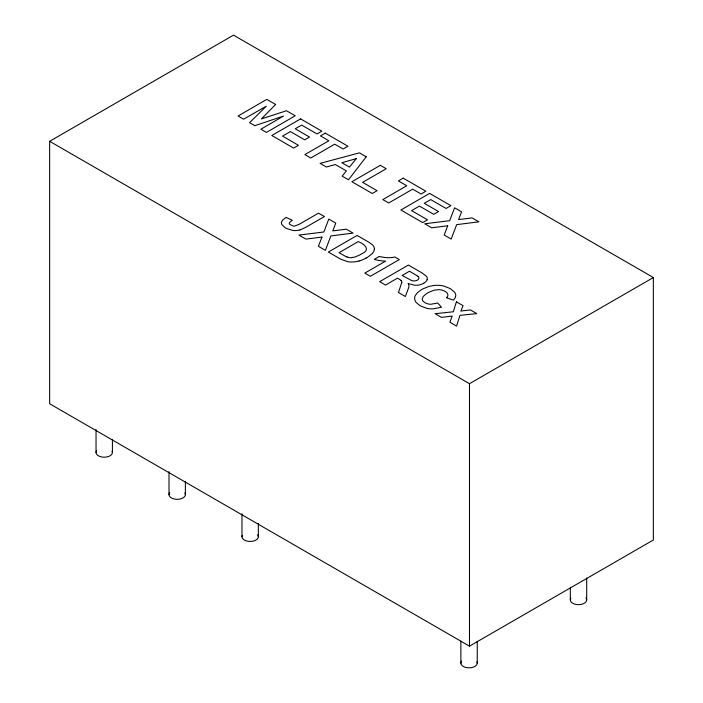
<?xml version="1.0" encoding="UTF-8"?>
<svg xmlns="http://www.w3.org/2000/svg" width="703" height="703" viewBox="0 0 703 703"><rect width="100%" height="100%" fill="white"/><g stroke="black" fill="none" stroke-linecap="round" stroke-linejoin="round"><path stroke-width="1.05" d="M401.791 282.386L398.46 292.536L405.376 296.525L408.856 287.105A14.069 8.128 0 0 0 408.9 286.71A19.227 11.099 0 0 0 408.206 283.555M446.88 297.369L446.484 297.764L453.453 300.137L455.272 297.668L455.79 295.383A15.404 8.893 0 0 0 454.648 292.263L450.315 288.625L443.848 286.042A16.802 9.701 0 0 0 439.393 285.356L436.563 285.286A17.153 9.904 0 0 0 433.689 285.488L428.979 286.446L423.461 288.625A36.398 21.011 0 0 0 420.825 290.102L417.468 292.624L415.139 295.778A17.478 10.088 0 0 0 414.621 297.949L414.884 300.084A16.749 9.675 0 0 0 416.264 302.571L419.463 305.269A24.86 14.35 0 0 0 421.343 306.323L426.879 308.318A14.737 8.506 0 0 0 430.139 308.802A14.042 8.111 0 0 0 432.846 308.863L441.475 307.264L437.723 303.028L430.667 304.276A8.603 4.965 0 0 1 425.719 303.09L425.42 302.931A11.67 6.74 0 0 1 424.366 302.29L423.206 301.288A8.946 5.167 0 0 1 422.222 299.329L423.171 296.446L426.695 293.538A37.734 21.784 0 0 1 428.619 292.404L434.103 290.154L439.059 289.662A9.174 5.299 0 0 1 442.477 290.26L444.252 290.945A12.461 7.197 0 0 1 445.377 291.56L446.15 292.096A8.603 4.965 0 0 1 446.932 297.378M49.649 141.303L233.51 35.15L653.351 277.544L653.351 540.001L469.49 646.154L49.649 403.759L49.649 141.303L469.49 383.697L653.351 277.544M300.032 229.907L305.287 227.587L324.408 216.559L318.512 213.15L299.065 224.362L294.522 226.094A3.304 1.907 0 0 1 293.107 226.05L289.68 224.327A4.025 2.329 0 0 1 289.328 223.369L289.364 223.027A5.158 2.979 0 0 1 289.539 222.561L292.237 220.267L286.156 217.385L282.966 219.749L281.613 221.779A9.991 5.765 0 0 0 281.771 224.468L285.04 227.667A22.408 12.935 0 0 0 286.464 228.466L292.931 230.47A11.257 6.494 0 0 0 300.04 229.916M359.048 261.006L359.576 260.857A27.452 15.853 0 0 0 366.096 258.063M347.036 256.99L346.034 256.577A35.581 20.545 0 0 1 343.424 255.171L339.066 252.676L358.187 241.63C364.013 243.633 371.175 249.679 362.124 253.572A48.27 27.865 0 0 1 359.716 254.961L355.068 256.99L350.762 257.72A7.856 4.534 0 0 1 347.054 256.973M408.241 283.555L414.498 285.198A9.578 5.536 0 0 0 416.51 285.251A10.194 5.888 0 0 0 420.763 284.548L422.925 283.678A15 8.664 0 0 0 423.742 283.239M418.074 276.314L409.489 271.244L402.16 275.479L411.932 280.708A5.097 2.944 0 0 0 417.828 279.882A5.097 2.944 0 0 0 418.004 276.341M401.088 280.506L400.148 279.75A24.087 13.902 0 0 0 398.671 278.836L397.511 278.16L385.534 285.075L379.638 281.666L408.408 265.057L422.187 273.036L426.299 276.165A9.42 5.439 0 0 1 427.116 279.662M586.697 578.051L586.697 599.931M570.318 587.893L570.318 599.931M477.249 641.241L477.249 663.122M469.49 383.697L469.49 646.154M460.869 641.241L460.869 663.122M258.353 523.612L258.353 536.74M241.973 513.761L241.973 536.74M185.381 481.485L185.381 494.613M169.001 471.634L169.001 494.613M112.418 439.357L112.418 452.486M96.039 429.515L96.039 452.486M112.085 451.159A8.19 4.728 0 0 1 103.939 457.214A8.19 4.728 0 0 1 96.557 450.834M184.863 492.961A8.19 4.728 0 0 1 176.901 499.341A8.19 4.728 0 0 1 169.739 492.654M257.606 534.781A8.19 4.728 0 0 1 250.743 541.459A8.19 4.728 0 0 1 242.298 535.414M476.915 661.787A8.19 4.728 0 0 1 468.47 667.841A8.19 4.728 0 0 1 461.607 661.154M585.951 597.972A8.19 4.728 0 0 1 578.797 604.659A8.19 4.728 0 0 1 570.827 598.279M374.365 249.09A13.796 7.961 0 0 0 372.889 245.285A12.329 7.118 0 0 0 372.3 244.688L369.391 242.57A55.396 31.986 0 0 0 367.739 241.568L357.115 235.443L328.336 252.052L339.277 258.37A42.962 24.807 0 0 0 340.463 259.029L347.115 261.516A12.962 7.487 0 0 0 351.403 262.034A17.944 10.36 0 0 0 359.022 260.971M374.4 249.09A17.997 10.396 0 0 1 372.414 253.352M372.441 253.361A19.798 11.433 0 0 1 371.957 253.897L367.555 257.254A45.027 25.993 0 0 1 366.14 258.089M427.178 279.671A11.933 6.889 0 0 1 423.724 283.23M401.132 280.497A6.195 3.577 0 0 1 401.747 282.378M456.405 301.842L453.321 311.772L435.131 313.705L441.51 317.387L452.196 316.078L449.911 322.238L456.581 326.095L459.982 315.348L476.775 313.608L470.404 309.926L460.878 311.069L463.075 305.691L456.405 301.842M321.939 237.078L318.424 246.322L325.392 250.347L330.876 235.944L353.091 233.115L346.324 229.204L332.8 230.883L335.753 223.106L328.784 219.081L323.881 231.99L298.942 235.074L305.919 239.108L321.939 237.078M447.732 225.777L444.208 235.03L451.177 239.055L456.66 224.644L478.884 221.823L472.108 217.912L458.584 219.582L461.537 211.814L454.577 207.789L449.665 220.689L424.726 223.782L431.712 227.816L447.732 225.777M366.219 156.778L348.495 179.775L342.185 176.128L346.386 170.917L335.305 164.52L326.385 167.006L320.076 163.36L359.444 152.867L366.219 156.778M356.272 158.667L349.453 167.112L341.807 162.701L356.272 158.667M275.62 104.466L261.393 118.921L286.499 110.749L295.234 115.793L266.455 132.41L260.918 129.211L283.476 116.083L254.811 125.688L249.609 122.674L266.323 106.171L243.581 119.202L238.036 116.004L266.815 99.387L275.62 104.466M300.594 118.886L271.815 135.503L293.626 148.096L298.45 145.301L282.544 136.118L290.409 131.584L304.707 139.835L309.531 137.05L295.234 128.798L301.666 125.081L317.035 133.957L321.869 131.171L300.594 118.886M325.261 133.131L320.436 135.916L328.837 140.767L304.882 154.59L310.779 157.999L334.733 144.168L343.134 149.018L347.959 146.233L325.261 133.131M380.314 165.328L351.895 181.734L372.265 193.492L377.089 190.706L362.616 182.349L386.211 168.729L380.314 165.328M403.188 178.123L398.364 180.908L406.765 185.759L382.81 199.582L388.706 202.991L412.661 189.16L421.062 194.01L425.886 191.225L403.188 178.123M429.638 193.395L400.868 210.004L422.67 222.596L427.494 219.811L411.589 210.628L419.454 206.084L433.751 214.336L438.575 211.55L424.278 203.299L430.711 199.582L446.08 208.457L450.913 205.671L429.638 193.395M379.277 256.49L374.277 259.381A27.268 15.747 0 0 0 385.604 261.112L364.804 273.107L370.34 276.305L399.295 259.583L394.805 256.99A13.814 7.979 0 0 1 388.891 257.72L386.685 257.649A33.63 19.412 0 0 1 384.523 257.456L379.277 256.49"/></g></svg>
